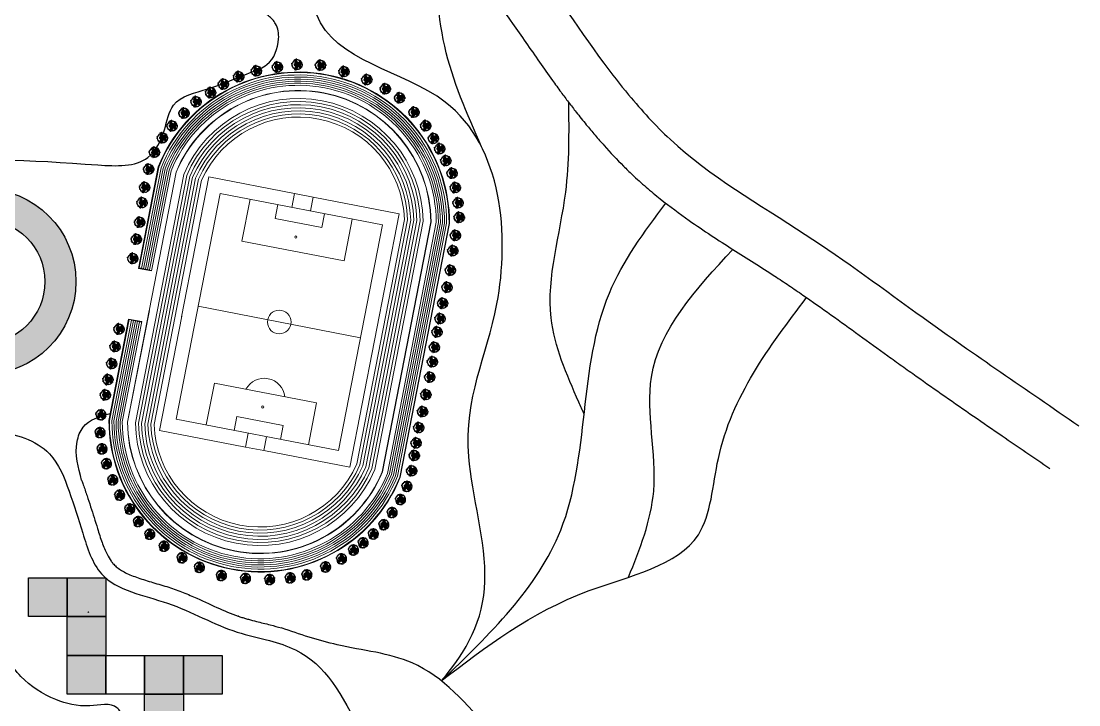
# Model space of a CAD drawing. Header units: millimetres. Extents: x 1101 to 4203, y 1053 to 1744.
# Drawn here: x 3793.4 to 4202.8, y 1247.3 to 1512 of the extents above; entities that cross this region are included whole.
import ezdxf

# ---------------------------------------------------------------- set-up
doc = ezdxf.new("R2010")
doc.units = ezdxf.units.MM
doc.layers.add('modulos alternativos', color=10, linetype='Continuous')
doc.layers.add('planting render', color=7, linetype='Continuous')

# ---------------------------------------------------------------- blocks, each defined once
blk = doc.blocks.new('pohon2')
at = {"layer": 'planting render', "color": 94}
for points in [[(-0.33, 0.59), (-0.33, 0.53), (-0.32, 0.51), (-0.29, 0.51), (-0.26, 0.5), (-0.27, 0.48), (-0.26, 0.46), (-0.26, 0.44), (-0.27, 0.4), (-0.29, 0.39), (-0.31, 0.36), (-0.34, 0.35), (-0.34, 0.31), (-0.34, 0.25), (-0.35, 0.23), (-0.3, 0.22), (-0.26, 0.21), (-0.26, 0.19), (-0.27, 0.15), (-0.28, 0.14), (-0.31, 0.15), (-0.33, 0.13), (-0.34, 0.1), (-0.36, 0.07), (-0.35, 0.03), (-0.36, -0.02), (-0.35, -0.05), (-0.29, -0.05), (-0.28, -0.08), (-0.28, -0.09), (-0.28, -0.12), (-0.28, -0.14), (-0.27, -0.13), (-0.26, -0.13), (-0.24, -0.14), (-0.23, -0.14), (-0.22, -0.13), (-0.2, -0.12), (-0.19, -0.13), (-0.18, -0.15), (-0.19, -0.16), (-0.19, -0.18), (-0.18, -0.2), (-0.16, -0.19), (-0.14, -0.18), (-0.12, -0.16), (-0.1, -0.16), (-0.09, -0.15), (-0.08, -0.17), (-0.06, -0.22), (-0.07, -0.23), (-0.09, -0.24), (-0.12, -0.24), (-0.15, -0.25), (-0.15, -0.28), (-0.15, -0.3), (-0.16, -0.31), (-0.18, -0.32), (-0.18, -0.35), (-0.17, -0.36), (-0.15, -0.37), (-0.14, -0.39), (-0.15, -0.41), (-0.16, -0.41), (-0.19, -0.4), (-0.2, -0.41), (-0.21, -0.44), (-0.2, -0.45), (-0.19, -0.47), (-0.19, -0.48), (-0.21, -0.49), (-0.23, -0.5), (-0.23, -0.51), (-0.25, -0.52), (-0.28, -0.53), (-0.3, -0.51), (-0.32, -0.5), (-0.33, -0.48), (-0.34, -0.47), (-0.36, -0.47), (-0.36, -0.48), (-0.37, -0.49), (-0.38, -0.5), (-0.39, -0.5), (-0.4, -0.48), (-0.41, -0.47), (-0.43, -0.46), (-0.44, -0.45), (-0.45, -0.44), (-0.45, -0.43), (-0.44, -0.41), (-0.44, -0.4), (-0.43, -0.39), (-0.43, -0.37), (-0.44, -0.34), (-0.45, -0.34), (-0.48, -0.36), (-0.49, -0.36), (-0.5, -0.35), (-0.5, -0.33), (-0.5, -0.33), (-0.51, -0.32), (-0.52, -0.32), (-0.54, -0.32), (-0.55, -0.32), (-0.56, -0.31), (-0.56, -0.3), (-0.57, -0.28), (-0.57, -0.24), (-0.56, -0.24), (-0.55, -0.23), (-0.55, -0.22), (-0.55, -0.21), (-0.55, -0.2), (-0.56, -0.19), (-0.57, -0.18), (-0.58, -0.18), (-0.59, -0.18), (-0.61, -0.18), (-0.61, -0.18), (-0.61, -0.17), (-0.61, -0.16), (-0.61, -0.14), (-0.62, -0.14), (-0.64, -0.13), (-0.65, -0.13), (-0.66, -0.13), (-0.67, -0.12), (-0.67, -0.09), (-0.66, -0.08), (-0.65, -0.07), (-0.64, -0.06), (-0.63, -0.05), (-0.64, -0.02), (-0.64, 0.01), (-0.66, 0.02), (-0.66, 0.04), (-0.68, 0.04), (-0.69, 0.04), (-0.7, 0.05), (-0.71, 0.06), (-0.71, 0.08), (-0.7, 0.11), (-0.69, 0.13), (-0.67, 0.14), (-0.66, 0.14), (-0.66, 0.12), (-0.65, 0.13), (-0.64, 0.14), (-0.64, 0.16), (-0.62, 0.18), (-0.61, 0.18), (-0.6, 0.19), (-0.6, 0.2), (-0.6, 0.21), (-0.59, 0.22), (-0.59, 0.22), (-0.57, 0.23), (-0.56, 0.24), (-0.56, 0.26), (-0.56, 0.27), (-0.58, 0.28), (-0.59, 0.3), (-0.59, 0.32), (-0.58, 0.33), (-0.57, 0.35), (-0.55, 0.36), (-0.54, 0.36), (-0.53, 0.37), (-0.52, 0.39), (-0.5, 0.39), (-0.49, 0.39), (-0.49, 0.41), (-0.49, 0.43), (-0.51, 0.45), (-0.52, 0.45), (-0.53, 0.46), (-0.52, 0.47), (-0.5, 0.47), (-0.47, 0.49), (-0.46, 0.51), (-0.46, 0.52), (-0.44, 0.53), (-0.43, 0.54), (-0.41, 0.54), (-0.4, 0.54), (-0.38, 0.56), (-0.38, 0.58), (-0.37, 0.59), (-0.36, 0.59), (-0.33, 0.59), (-0.33, 0.59)], [(-0.41, 0.66), (-0.39, 0.66), (-0.38, 0.64), (-0.38, 0.62), (-0.4, 0.61), (-0.41, 0.6), (-0.44, 0.6), (-0.44, 0.6), (-0.44, 0.62), (-0.42, 0.65), (-0.41, 0.66)], [(-0.22, 0.7), (-0.26, 0.71), (-0.29, 0.7), (-0.32, 0.7), (-0.32, 0.7), (-0.34, 0.67), (-0.34, 0.65), (-0.34, 0.64), (-0.32, 0.63), (-0.28, 0.63), (-0.27, 0.64), (-0.25, 0.66), (-0.24, 0.66), (-0.23, 0.67), (-0.22, 0.7)], [(0.2, 0.69), (0.32, 0.68), (0.33, 0.66), (0.35, 0.63), (0.37, 0.61), (0.36, 0.59), (0.35, 0.57), (0.36, 0.55), (0.41, 0.54), (0.4, 0.51), (0.39, 0.49), (0.37, 0.5), (0.35, 0.49), (0.35, 0.47), (0.34, 0.46), (0.31, 0.45), (0.29, 0.46), (0.28, 0.48), (0.26, 0.49), (0.22, 0.49), (0.19, 0.48), (0.19, 0.45), (0.19, 0.41), (0.17, 0.38), (0.11, 0.35), (0.08, 0.35), (0.06, 0.37), (0.04, 0.36), (0.03, 0.35), (0.01, 0.34), (0, 0.33), (-0.02, 0.32), (-0.06, 0.33), (-0.08, 0.35), (-0.07, 0.37), (-0.06, 0.39), (-0.06, 0.41), (-0.07, 0.44), (-0.08, 0.44), (-0.11, 0.45), (-0.14, 0.46), (-0.17, 0.46), (-0.18, 0.48), (-0.18, 0.5), (-0.18, 0.54), (-0.19, 0.55), (-0.22, 0.56), (-0.24, 0.56), (-0.26, 0.57), (-0.26, 0.59), (-0.25, 0.62), (-0.21, 0.63), (-0.16, 0.63), (-0.15, 0.64), (-0.14, 0.65), (-0.13, 0.68), (-0.12, 0.71), (-0.1, 0.73), (-0.07, 0.73), (-0.03, 0.72), (0.02, 0.72), (0.06, 0.73), (0.09, 0.73), (0.11, 0.74), (0.12, 0.72), (0.1, 0.7), (0.11, 0.68), (0.13, 0.67), (0.17, 0.67), (0.19, 0.67), (0.2, 0.68), (0.19, 0.69), (0.2, 0.69)], [(-0.2, 0.77), (-0.23, 0.76), (-0.24, 0.74), (-0.23, 0.72), (-0.2, 0.72), (-0.16, 0.73), (-0.15, 0.74), (-0.17, 0.76), (-0.18, 0.77), (-0.2, 0.77)], [(0.49, 0.34), (0.53, 0.31), (0.55, 0.28), (0.55, 0.26), (0.55, 0.23), (0.57, 0.21), (0.59, 0.23), (0.59, 0.26), (0.58, 0.3), (0.6, 0.31), (0.62, 0.29), (0.63, 0.28), (0.65, 0.28), (0.65, 0.27), (0.66, 0.23), (0.67, 0.2), (0.68, 0.17), (0.68, 0.14), (0.68, 0.11), (0.69, 0.08), (0.69, 0.07), (0.66, 0.07), (0.64, 0.06), (0.63, 0.05), (0.63, 0.03), (0.65, 0.01), (0.67, -0.01), (0.66, -0.03), (0.65, -0.04), (0.63, -0.04), (0.61, -0.05), (0.61, -0.07), (0.61, -0.09), (0.64, -0.1), (0.65, -0.11), (0.65, -0.13), (0.65, -0.16), (0.64, -0.18), (0.62, -0.19), (0.62, -0.2), (0.58, -0.19), (0.57, -0.19), (0.55, -0.19), (0.54, -0.2), (0.53, -0.18), (0.51, -0.17), (0.49, -0.16), (0.5, -0.14), (0.52, -0.13), (0.52, -0.11), (0.5, -0.09), (0.5, -0.07), (0.49, -0.05), (0.46, -0.04), (0.45, -0.04), (0.42, -0.02), (0.42, 0), (0.43, 0.02), (0.45, 0.02), (0.48, 0.04), (0.48, 0.06), (0.5, 0.08), (0.49, 0.1), (0.47, 0.11), (0.47, 0.11), (0.45, 0.14), (0.44, 0.16), (0.41, 0.16), (0.39, 0.19), (0.39, 0.21), (0.41, 0.22), (0.44, 0.21), (0.46, 0.21), (0.47, 0.21), (0.47, 0.24), (0.46, 0.26), (0.46, 0.27), (0.48, 0.27), (0.49, 0.28), (0.48, 0.3), (0.48, 0.31), (0.49, 0.34)], [(0.45, 0.43), (0.47, 0.41), (0.49, 0.41), (0.51, 0.42), (0.53, 0.44), (0.53, 0.45), (0.52, 0.47), (0.52, 0.49), (0.52, 0.51), (0.51, 0.52), (0.5, 0.52), (0.47, 0.51), (0.47, 0.48), (0.47, 0.46), (0.46, 0.44), (0.45, 0.44), (0.45, 0.43)], [(0.62, 0.38), (0.61, 0.4), (0.57, 0.42), (0.56, 0.43), (0.54, 0.42), (0.54, 0.4), (0.54, 0.39), (0.55, 0.37), (0.56, 0.36), (0.6, 0.36), (0.61, 0.37), (0.62, 0.38)], [(-0.16, -0.59), (-0.19, -0.55), (-0.2, -0.56), (-0.23, -0.56), (-0.24, -0.58), (-0.23, -0.6), (-0.19, -0.61), (-0.17, -0.61), (-0.16, -0.59)], [(-0.04, -0.62), (-0.05, -0.6), (-0.08, -0.59), (-0.11, -0.61), (-0.1, -0.63), (-0.08, -0.64), (-0.04, -0.62)], [(0.05, -0.55), (0.01, -0.54), (-0.01, -0.53), (-0.04, -0.56), (-0.03, -0.58), (0, -0.6), (0.05, -0.6), (0.07, -0.58), (0.07, -0.56), (0.05, -0.55)], [(0.24, -0.1), (0.31, -0.1), (0.31, -0.15), (0.32, -0.2), (0.35, -0.22), (0.38, -0.19), (0.4, -0.22), (0.39, -0.24), (0.41, -0.27), (0.43, -0.27), (0.45, -0.26), (0.46, -0.25), (0.48, -0.25), (0.51, -0.28), (0.51, -0.3), (0.49, -0.34), (0.49, -0.36), (0.5, -0.37), (0.49, -0.39), (0.47, -0.41), (0.44, -0.41), (0.41, -0.45), (0.39, -0.48), (0.37, -0.5), (0.36, -0.52), (0.35, -0.5), (0.35, -0.5), (0.33, -0.49), (0.31, -0.5), (0.3, -0.51), (0.3, -0.54), (0.3, -0.54), (0.27, -0.55), (0.24, -0.55), (0.22, -0.56), (0.21, -0.57), (0.19, -0.57), (0.16, -0.57), (0.15, -0.56), (0.12, -0.53), (0.11, -0.5), (0.11, -0.48), (0.1, -0.46), (0.09, -0.45), (0.09, -0.45), (0.05, -0.44), (0.05, -0.44), (0.05, -0.42), (0.05, -0.42), (0.07, -0.39), (0.07, -0.39), (0.07, -0.36), (0.07, -0.35), (0.07, -0.35), (0.1, -0.32), (0.1, -0.32), (0.12, -0.34), (0.12, -0.34), (0.14, -0.31), (0.15, -0.29), (0.17, -0.28), (0.17, -0.25), (0.17, -0.23), (0.15, -0.21), (0.13, -0.19), (0.13, -0.16), (0.14, -0.13), (0.18, -0.13), (0.21, -0.14), (0.24, -0.16), (0.25, -0.15), (0.24, -0.13), (0.24, -0.1), (0.24, -0.1)], [(0.57, -0.24), (0.59, -0.26), (0.58, -0.29), (0.57, -0.31), (0.56, -0.29), (0.54, -0.28), (0.55, -0.26), (0.57, -0.24)]]:
    blk.add_lwpolyline(points, dxfattribs=at)
at = {"layer": 'planting render', "color": 34}
for points in [[(0.4, 0.51), (0.4, 0.5), (0.4, 0.49), (0.41, 0.49), (0.41, 0.49), (0.42, 0.49), (0.42, 0.5), (0.42, 0.52), (0.42, 0.53), (0.42, 0.54), (0.42, 0.55), (0.42, 0.56), (0.42, 0.57), (0.42, 0.58), (0.43, 0.59), (0.43, 0.59), (0.43, 0.58), (0.43, 0.58), (0.42, 0.57), (0.42, 0.56), (0.42, 0.54), (0.42, 0.53), (0.42, 0.52), (0.42, 0.52), (0.43, 0.51), (0.43, 0.51), (0.44, 0.52), (0.44, 0.52), (0.45, 0.53), (0.46, 0.54), (0.46, 0.54), (0.47, 0.54), (0.47, 0.53), (0.46, 0.53), (0.44, 0.5), (0.41, 0.47), (0.4, 0.46), (0.39, 0.44), (0.38, 0.43), (0.38, 0.42), (0.38, 0.41), (0.38, 0.41), (0.38, 0.41), (0.39, 0.41), (0.39, 0.41), (0.4, 0.41), (0.41, 0.42), (0.42, 0.42), (0.43, 0.43), (0.43, 0.43), (0.45, 0.44), (0.45, 0.44), (0.45, 0.43), (0.44, 0.42), (0.43, 0.42), (0.42, 0.41), (0.41, 0.4), (0.4, 0.4), (0.4, 0.39), (0.41, 0.39), (0.43, 0.39), (0.47, 0.38), (0.49, 0.38), (0.51, 0.39), (0.52, 0.39), (0.53, 0.39), (0.54, 0.4), (0.54, 0.39), (0.54, 0.39), (0.52, 0.38), (0.51, 0.38), (0.5, 0.37), (0.49, 0.37), (0.47, 0.37), (0.44, 0.37), (0.43, 0.38), (0.41, 0.38), (0.4, 0.38), (0.38, 0.38), (0.37, 0.38), (0.34, 0.36), (0.33, 0.36), (0.32, 0.35), (0.31, 0.35), (0.31, 0.35), (0.3, 0.34), (0.31, 0.33), (0.32, 0.33), (0.34, 0.33), (0.38, 0.33), (0.42, 0.33), (0.45, 0.34), (0.46, 0.34), (0.48, 0.33), (0.48, 0.32), (0.47, 0.32), (0.45, 0.33), (0.44, 0.32), (0.43, 0.32), (0.42, 0.32), (0.4, 0.32), (0.39, 0.31), (0.4, 0.3), (0.41, 0.29), (0.42, 0.29), (0.44, 0.28), (0.45, 0.28), (0.47, 0.27), (0.47, 0.27), (0.46, 0.27), (0.46, 0.26), (0.45, 0.27), (0.44, 0.27), (0.44, 0.27), (0.43, 0.27), (0.41, 0.28), (0.4, 0.28), (0.39, 0.29), (0.39, 0.3), (0.38, 0.3), (0.38, 0.31), (0.36, 0.31), (0.35, 0.31), (0.34, 0.31), (0.33, 0.31), (0.32, 0.31), (0.31, 0.31), (0.3, 0.31), (0.3, 0.31), (0.31, 0.3), (0.32, 0.29), (0.34, 0.28), (0.36, 0.26), (0.38, 0.25), (0.4, 0.24), (0.41, 0.24), (0.43, 0.23), (0.41, 0.22), (0.41, 0.22), (0.39, 0.23), (0.38, 0.24), (0.37, 0.24), (0.37, 0.25), (0.36, 0.25), (0.35, 0.26), (0.34, 0.26), (0.33, 0.27), (0.32, 0.28), (0.31, 0.28), (0.3, 0.29), (0.3, 0.3), (0.29, 0.3), (0.28, 0.3), (0.27, 0.31), (0.27, 0.31), (0.26, 0.31), (0.25, 0.31), (0.24, 0.31), (0.23, 0.31), (0.23, 0.3), (0.22, 0.3), (0.22, 0.29), (0.21, 0.29), (0.21, 0.28), (0.19, 0.27), (0.18, 0.27), (0.18, 0.26), (0.17, 0.26), (0.17, 0.25), (0.17, 0.24), (0.18, 0.24), (0.18, 0.23), (0.19, 0.23), (0.21, 0.23), (0.24, 0.23), (0.25, 0.22), (0.27, 0.22), (0.29, 0.22), (0.32, 0.22), (0.34, 0.22), (0.34, 0.22), (0.35, 0.22), (0.35, 0.21), (0.37, 0.21), (0.38, 0.21), (0.39, 0.21), (0.39, 0.21), (0.37, 0.2), (0.36, 0.2), (0.35, 0.2), (0.35, 0.2), (0.34, 0.21), (0.33, 0.21), (0.32, 0.21), (0.32, 0.21), (0.31, 0.21), (0.3, 0.21), (0.29, 0.21), (0.26, 0.2), (0.25, 0.2), (0.24, 0.2), (0.23, 0.2), (0.22, 0.2), (0.16, 0.2), (0.14, 0.2), (0.12, 0.19), (0.11, 0.18), (0.1, 0.18), (0.08, 0.16), (0.06, 0.15), (0.06, 0.14), (0.05, 0.13), (0.04, 0.12), (0.03, 0.1), (0.02, 0.09), (0.02, 0.07), (0.02, 0.06), (0.02, 0.05), (0.02, 0.04), (0.03, 0.03), (0.04, 0.01), (0.06, 0), (0.06, 0), (0.08, 0), (0.08, 0.01), (0.09, 0.03), (0.09, 0.04), (0.09, 0.05), (0.09, 0.06), (0.1, 0.06), (0.11, 0.07), (0.11, 0.07), (0.12, 0.08), (0.12, 0.08), (0.14, 0.08), (0.14, 0.08), (0.15, 0.07), (0.15, 0.07), (0.16, 0.06), (0.17, 0.06), (0.18, 0.05), (0.18, 0.06), (0.19, 0.06), (0.19, 0.07), (0.2, 0.07), (0.2, 0.08), (0.21, 0.08), (0.21, 0.08), (0.21, 0.09), (0.22, 0.09), (0.23, 0.09), (0.23, 0.1), (0.24, 0.1), (0.24, 0.1), (0.25, 0.1), (0.25, 0.11), (0.26, 0.11), (0.26, 0.11), (0.27, 0.12), (0.27, 0.12), (0.27, 0.13), (0.28, 0.13), (0.28, 0.13), (0.28, 0.14), (0.28, 0.14), (0.29, 0.15), (0.29, 0.15), (0.3, 0.17), (0.31, 0.18), (0.31, 0.18), (0.33, 0.19), (0.33, 0.19), (0.34, 0.19), (0.35, 0.19), (0.36, 0.19), (0.37, 0.19), (0.38, 0.19), (0.39, 0.19), (0.39, 0.19), (0.39, 0.19), (0.37, 0.18), (0.36, 0.18), (0.35, 0.18), (0.35, 0.18), (0.34, 0.18), (0.34, 0.18), (0.34, 0.18), (0.33, 0.18), (0.33, 0.17), (0.32, 0.17), (0.32, 0.17), (0.32, 0.16), (0.31, 0.16), (0.31, 0.16), (0.31, 0.16), (0.31, 0.15), (0.31, 0.15), (0.3, 0.15), (0.3, 0.14), (0.3, 0.14), (0.3, 0.14), (0.3, 0.14), (0.3, 0.14), (0.3, 0.14), (0.3, 0.13), (0.31, 0.13), (0.31, 0.13), (0.32, 0.13), (0.33, 0.14), (0.33, 0.14), (0.34, 0.14), (0.34, 0.15), (0.34, 0.15), (0.35, 0.15), (0.36, 0.15), (0.37, 0.15), (0.37, 0.15), (0.38, 0.15), (0.39, 0.16), (0.39, 0.16), (0.4, 0.16), (0.4, 0.17), (0.4, 0.17), (0.4, 0.17), (0.41, 0.17), (0.4, 0.16), (0.4, 0.16), (0.39, 0.16), (0.39, 0.15), (0.39, 0.15), (0.39, 0.15), (0.39, 0.15), (0.38, 0.15), (0.38, 0.15), (0.37, 0.14), (0.37, 0.14), (0.36, 0.14), (0.36, 0.14), (0.36, 0.14), (0.35, 0.14), (0.35, 0.14), (0.35, 0.14), (0.35, 0.14), (0.35, 0.14), (0.35, 0.13), (0.35, 0.13), (0.36, 0.13), (0.37, 0.13), (0.37, 0.13), (0.38, 0.13), (0.39, 0.13), (0.4, 0.13), (0.4, 0.13), (0.41, 0.12), (0.42, 0.12), (0.42, 0.12), (0.43, 0.12), (0.44, 0.13), (0.44, 0.13), (0.44, 0.13), (0.45, 0.13), (0.45, 0.13), (0.45, 0.13), (0.46, 0.12), (0.45, 0.12), (0.45, 0.11), (0.44, 0.11), (0.44, 0.11), (0.43, 0.11), (0.43, 0.11), (0.42, 0.11), (0.41, 0.11), (0.41, 0.11), (0.41, 0.11), (0.4, 0.11), (0.4, 0.11), (0.39, 0.11), (0.39, 0.11), (0.38, 0.11), (0.38, 0.11), (0.37, 0.11), (0.37, 0.11), (0.36, 0.11), (0.36, 0.12), (0.36, 0.12), (0.36, 0.12), (0.35, 0.12), (0.34, 0.12), (0.34, 0.12), (0.33, 0.12), (0.33, 0.12), (0.33, 0.12), (0.31, 0.12), (0.3, 0.12), (0.3, 0.11), (0.29, 0.11), (0.29, 0.11), (0.29, 0.11), (0.28, 0.1), (0.28, 0.1), (0.27, 0.1), (0.27, 0.1), (0.26, 0.1), (0.24, 0.09), (0.23, 0.08), (0.23, 0.08), (0.22, 0.08), (0.22, 0.07), (0.22, 0.07), (0.21, 0.07), (0.21, 0.06), (0.21, 0.06), (0.21, 0.06), (0.21, 0.06), (0.2, 0.06), (0.2, 0.05), (0.2, 0.05), (0.19, 0.05), (0.19, 0.05), (0.19, 0.04), (0.19, 0.04), (0.19, 0.04), (0.19, 0.03), (0.2, 0.03), (0.2, 0.03), (0.21, 0.03), (0.23, 0.04), (0.23, 0.04), (0.24, 0.04), (0.25, 0.05), (0.26, 0.05), (0.27, 0.05), (0.28, 0.05), (0.3, 0.05), (0.31, 0.05), (0.32, 0.05), (0.33, 0.05), (0.34, 0.06), (0.35, 0.06), (0.36, 0.06), (0.37, 0.07), (0.38, 0.07), (0.38, 0.08), (0.4, 0.08), (0.41, 0.08), (0.42, 0.09), (0.43, 0.09), (0.44, 0.09), (0.45, 0.09), (0.47, 0.09), (0.48, 0.09), (0.49, 0.09), (0.49, 0.09), (0.49, 0.09), (0.49, 0.09), (0.48, 0.09), (0.47, 0.09), (0.46, 0.09), (0.46, 0.08), (0.45, 0.08), (0.44, 0.08), (0.44, 0.08), (0.43, 0.08), (0.43, 0.08), (0.42, 0.08), (0.42, 0.08), (0.42, 0.08), (0.41, 0.07), (0.41, 0.07), (0.4, 0.07), (0.4, 0.07), (0.4, 0.07), (0.4, 0.07), (0.39, 0.06), (0.39, 0.06), (0.39, 0.06), (0.38, 0.06), (0.38, 0.05), (0.38, 0.05), (0.38, 0.05), (0.38, 0.04), (0.38, 0.04), (0.38, 0.04), (0.38, 0.04), (0.38, 0.04), (0.39, 0.04), (0.4, 0.04), (0.4, 0.04), (0.4, 0.04), (0.41, 0.04), (0.41, 0.03), (0.42, 0.03), (0.42, 0.03), (0.43, 0.03), (0.43, 0.03), (0.43, 0.03), (0.44, 0.03), (0.44, 0.03), (0.45, 0.03), (0.45, 0.03), (0.45, 0.03), (0.44, 0.02), (0.44, 0.02), (0.43, 0.02), (0.43, 0.03), (0.42, 0.03), (0.42, 0.03), (0.42, 0.03), (0.41, 0.03), (0.41, 0.03), (0.4, 0.03), (0.4, 0.03), (0.39, 0.03), (0.38, 0.03), (0.38, 0.03), (0.38, 0.03), (0.37, 0.03), (0.37, 0.03), (0.36, 0.03), (0.36, 0.03), (0.35, 0.04), (0.34, 0.04), (0.33, 0.04), (0.33, 0.04), (0.33, 0.04), (0.33, 0.04), (0.32, 0.03), (0.32, 0.03), (0.32, 0.03), (0.33, 0.03), (0.33, 0.02), (0.34, 0.02), (0.35, 0.01), (0.35, 0.01), (0.36, 0.01), (0.36, 0.01), (0.37, 0), (0.38, 0), (0.38, 0), (0.39, -0.01), (0.39, -0.01), (0.4, -0.01), (0.4, -0.02), (0.41, -0.02), (0.41, -0.02), (0.41, -0.02), (0.42, -0.02), (0.42, -0.02), (0.42, -0.02), (0.44, -0.04), (0.43, -0.04), (0.42, -0.04), (0.41, -0.03), (0.41, -0.03), (0.41, -0.03), (0.4, -0.03), (0.4, -0.03), (0.4, -0.03), (0.4, -0.03), (0.4, -0.04), (0.4, -0.04), (0.4, -0.04), (0.41, -0.05), (0.42, -0.05), (0.43, -0.06), (0.44, -0.08), (0.45, -0.09), (0.45, -0.1), (0.46, -0.11), (0.47, -0.12), (0.48, -0.12), (0.49, -0.13), (0.5, -0.14), (0.5, -0.14), (0.5, -0.15), (0.49, -0.14), (0.48, -0.14), (0.47, -0.13), (0.47, -0.13), (0.46, -0.13), (0.46, -0.13), (0.46, -0.12), (0.45, -0.11), (0.45, -0.11), (0.44, -0.11), (0.44, -0.11), (0.44, -0.11), (0.43, -0.11), (0.44, -0.12), (0.44, -0.12), (0.45, -0.14), (0.45, -0.15), (0.46, -0.17), (0.46, -0.17), (0.46, -0.19), (0.47, -0.21), (0.48, -0.22), (0.48, -0.22), (0.48, -0.23), (0.49, -0.24), (0.49, -0.25), (0.49, -0.25), (0.48, -0.25), (0.48, -0.25), (0.47, -0.24), (0.47, -0.23), (0.47, -0.23), (0.47, -0.22), (0.47, -0.22), (0.46, -0.22), (0.46, -0.21), (0.46, -0.21), (0.46, -0.21), (0.45, -0.21), (0.45, -0.21), (0.45, -0.21), (0.45, -0.21), (0.44, -0.22), (0.44, -0.22), (0.44, -0.23), (0.44, -0.23), (0.45, -0.24), (0.45, -0.24), (0.45, -0.25), (0.45, -0.26), (0.45, -0.26), (0.45, -0.26), (0.43, -0.27), (0.43, -0.26), (0.43, -0.25), (0.43, -0.24), (0.43, -0.24), (0.43, -0.23), (0.43, -0.22), (0.43, -0.21), (0.43, -0.21), (0.43, -0.2), (0.43, -0.2), (0.43, -0.19), (0.43, -0.19), (0.43, -0.18), (0.44, -0.16), (0.43, -0.16), (0.43, -0.15), (0.43, -0.14), (0.43, -0.14), (0.43, -0.13), (0.42, -0.12), (0.42, -0.11), (0.42, -0.11), (0.42, -0.1), (0.42, -0.09), (0.42, -0.08), (0.41, -0.08), (0.41, -0.07), (0.41, -0.07), (0.4, -0.06), (0.38, -0.04), (0.38, -0.04), (0.37, -0.03), (0.37, -0.03), (0.36, -0.02), (0.36, -0.01), (0.36, -0.01), (0.35, 0), (0.34, 0), (0.32, 0.01), (0.32, 0.01), (0.31, 0.01), (0.31, 0.02), (0.3, 0.02), (0.29, 0.02), (0.28, 0.02), (0.27, 0.02), (0.26, 0.02), (0.25, 0.01), (0.24, 0.01), (0.23, 0.01), (0.21, -0.01), (0.2, -0.01), (0.19, 0), (0.18, 0), (0.18, 0), (0.17, 0.01), (0.17, 0.02), (0.17, 0.02), (0.16, 0.03), (0.15, 0.03), (0.15, 0.03), (0.15, 0.03), (0.14, 0.03), (0.13, 0.03), (0.13, 0.03), (0.12, 0.02), (0.12, 0.02), (0.11, 0.01), (0.11, 0.01), (0.1, 0), (0.1, -0.01), (0.1, -0.01), (0.09, -0.04), (0.09, -0.04), (0.08, -0.05), (0.08, -0.06), (0.08, -0.07), (0.08, -0.07), (0.08, -0.09), (0.09, -0.13), (0.1, -0.13), (0.11, -0.14), (0.11, -0.14), (0.12, -0.15), (0.13, -0.15), (0.13, -0.16), (0.13, -0.18), (0.11, -0.17), (0.1, -0.17), (0.1, -0.17), (0.09, -0.16), (0.08, -0.17), (0.08, -0.17), (0.08, -0.18), (0.09, -0.19), (0.1, -0.23), (0.1, -0.24), (0.1, -0.25), (0.1, -0.25), (0.1, -0.26), (0.1, -0.27), (0.1, -0.28), (0.1, -0.28), (0.1, -0.29), (0.11, -0.3), (0.11, -0.31), (0.11, -0.31), (0.11, -0.32), (0.11, -0.33), (0.11, -0.33), (0.1, -0.32), (0.09, -0.3), (0.09, -0.29), (0.09, -0.29), (0.09, -0.28), (0.09, -0.28), (0.09, -0.28), (0.09, -0.27), (0.09, -0.26), (0.08, -0.26), (0.08, -0.26), (0.08, -0.25), (0.08, -0.25), (0.09, -0.24), (0.09, -0.24), (0.08, -0.24), (0.08, -0.23), (0.08, -0.23), (0.08, -0.22), (0.08, -0.22), (0.08, -0.21), (0.08, -0.21), (0.08, -0.2), (0.07, -0.19), (0.07, -0.19), (0.07, -0.18), (0.07, -0.18), (0.07, -0.17), (0.07, -0.16), (0.07, -0.16), (0.07, -0.15), (0.07, -0.14), (0.06, -0.13), (0.06, -0.13), (0.06, -0.13), (0.05, -0.11), (0.05, -0.1), (0.04, -0.1), (0.04, -0.1), (0.03, -0.1), (0.02, -0.11), (0.01, -0.11), (0, -0.11), (0, -0.12), (0, -0.13), (-0.01, -0.14), (-0.01, -0.14), (-0.01, -0.15), (-0.01, -0.16), (-0.01, -0.17), (-0.02, -0.17), (-0.02, -0.18), (-0.03, -0.19), (-0.03, -0.2), (-0.04, -0.21), (-0.04, -0.22), (-0.04, -0.23), (-0.05, -0.24), (-0.05, -0.25), (-0.05, -0.25), (-0.05, -0.26), (-0.04, -0.27), (-0.03, -0.27), (-0.02, -0.27), (-0.01, -0.28), (-0.01, -0.29), (-0.01, -0.29), (0, -0.3), (0, -0.31), (0, -0.32), (0.01, -0.34), (0.02, -0.34), (0.02, -0.35), (0.03, -0.38), (0.04, -0.39), (0.05, -0.4), (0.06, -0.4), (0.06, -0.41), (0.04, -0.4), (0.03, -0.39), (0.02, -0.38), (0.02, -0.37), (0.01, -0.36), (0.01, -0.35), (0, -0.34), (0, -0.34), (0, -0.34), (-0.01, -0.33), (-0.01, -0.32), (-0.01, -0.31), (-0.02, -0.3), (-0.02, -0.3), (-0.02, -0.31), (-0.02, -0.31), (-0.02, -0.32), (-0.02, -0.33), (-0.02, -0.34), (-0.02, -0.35), (-0.02, -0.36), (-0.02, -0.37), (-0.02, -0.37), (-0.02, -0.38), (-0.03, -0.39), (-0.03, -0.42), (-0.03, -0.42), (-0.02, -0.44), (-0.02, -0.45), (-0.02, -0.46), (-0.02, -0.48), (-0.02, -0.49), (-0.02, -0.5), (-0.01, -0.52), (-0.01, -0.53), (-0.01, -0.54), (-0.02, -0.54), (-0.02, -0.53), (-0.03, -0.52), (-0.04, -0.5), (-0.04, -0.5), (-0.04, -0.49), (-0.04, -0.48), (-0.04, -0.47), (-0.04, -0.45), (-0.04, -0.44), (-0.04, -0.43), (-0.04, -0.43), (-0.04, -0.42), (-0.04, -0.41), (-0.04, -0.41), (-0.04, -0.4), (-0.04, -0.39), (-0.04, -0.39), (-0.04, -0.38), (-0.04, -0.38), (-0.05, -0.38), (-0.06, -0.39), (-0.06, -0.39), (-0.06, -0.4), (-0.06, -0.4), (-0.06, -0.42), (-0.06, -0.43), (-0.06, -0.43), (-0.06, -0.44), (-0.06, -0.45), (-0.06, -0.46), (-0.07, -0.47), (-0.08, -0.48), (-0.08, -0.5), (-0.08, -0.51), (-0.08, -0.53), (-0.07, -0.54), (-0.07, -0.56), (-0.07, -0.59), (-0.07, -0.61), (-0.08, -0.61), (-0.08, -0.61), (-0.08, -0.59), (-0.08, -0.58), (-0.08, -0.56), (-0.08, -0.55), (-0.08, -0.54), (-0.09, -0.53), (-0.09, -0.52), (-0.09, -0.53), (-0.1, -0.54), (-0.11, -0.56), (-0.11, -0.58), (-0.12, -0.6), (-0.13, -0.6), (-0.14, -0.6), (-0.13, -0.59), (-0.13, -0.58), (-0.12, -0.57), (-0.12, -0.55), (-0.12, -0.54), (-0.11, -0.53), (-0.1, -0.52), (-0.1, -0.5), (-0.1, -0.5), (-0.1, -0.49), (-0.09, -0.48), (-0.08, -0.47), (-0.08, -0.46), (-0.07, -0.45), (-0.07, -0.44), (-0.08, -0.44), (-0.09, -0.45), (-0.11, -0.46), (-0.16, -0.52), (-0.18, -0.54), (-0.19, -0.55), (-0.2, -0.56), (-0.2, -0.55), (-0.2, -0.54), (-0.1, -0.44), (-0.09, -0.43), (-0.08, -0.43), (-0.08, -0.42), (-0.07, -0.4), (-0.07, -0.39), (-0.07, -0.38), (-0.07, -0.37), (-0.07, -0.36), (-0.06, -0.35), (-0.05, -0.34), (-0.05, -0.33), (-0.05, -0.32), (-0.05, -0.32), (-0.05, -0.31), (-0.05, -0.3), (-0.06, -0.29), (-0.07, -0.29), (-0.07, -0.28), (-0.08, -0.28), (-0.08, -0.27), (-0.07, -0.26), (-0.06, -0.23), (-0.05, -0.22), (-0.05, -0.21), (-0.05, -0.2), (-0.05, -0.19), (-0.05, -0.17), (-0.05, -0.17), (-0.05, -0.15), (-0.05, -0.13), (-0.05, -0.12), (-0.05, -0.11), (-0.04, -0.1), (-0.04, -0.09), (-0.05, -0.09), (-0.04, -0.07), (-0.04, -0.06), (-0.04, -0.05), (-0.05, -0.05), (-0.07, -0.05), (-0.07, -0.05), (-0.1, -0.05), (-0.11, -0.05), (-0.12, -0.06), (-0.12, -0.09), (-0.13, -0.1), (-0.14, -0.1), (-0.15, -0.09), (-0.16, -0.08), (-0.18, -0.09), (-0.19, -0.1), (-0.2, -0.11), (-0.22, -0.11), (-0.24, -0.11), (-0.25, -0.12), (-0.27, -0.12), (-0.27, -0.12), (-0.28, -0.13), (-0.28, -0.12), (-0.28, -0.11), (-0.27, -0.11), (-0.26, -0.11), (-0.25, -0.1), (-0.24, -0.1), (-0.23, -0.1), (-0.21, -0.09), (-0.2, -0.09), (-0.19, -0.08), (-0.19, -0.08), (-0.19, -0.07), (-0.2, -0.06), (-0.2, -0.06), (-0.21, -0.06), (-0.22, -0.06), (-0.23, -0.06), (-0.25, -0.06), (-0.26, -0.06), (-0.27, -0.06), (-0.28, -0.06), (-0.29, -0.07), (-0.29, -0.05), (-0.35, -0.05), (-0.34, -0.03), (-0.33, -0.03), (-0.31, -0.03), (-0.3, -0.03), (-0.29, -0.03), (-0.27, -0.03), (-0.26, -0.03), (-0.25, -0.03), (-0.24, -0.04), (-0.22, -0.04), (-0.22, -0.04), (-0.21, -0.04), (-0.2, -0.03), (-0.19, -0.03), (-0.19, -0.03), (-0.19, -0.02), (-0.19, -0.02), (-0.2, -0.01), (-0.21, -0.01), (-0.22, 0), (-0.23, 0), (-0.24, 0), (-0.26, 0), (-0.28, 0), (-0.29, 0), (-0.3, 0), (-0.32, 0), (-0.33, 0), (-0.34, 0), (-0.35, 0), (-0.36, 0), (-0.35, 0.01), (-0.33, 0.01), (-0.32, 0.01), (-0.32, 0.01), (-0.31, 0.01), (-0.29, 0.01), (-0.29, 0.01), (-0.28, 0.02), (-0.29, 0.02), (-0.3, 0.04), (-0.31, 0.04), (-0.32, 0.05), (-0.32, 0.05), (-0.33, 0.05), (-0.34, 0.05), (-0.34, 0.06), (-0.35, 0.06), (-0.36, 0.06), (-0.36, 0.06), (-0.36, 0.07), (-0.34, 0.1), (-0.34, 0.08), (-0.34, 0.08), (-0.33, 0.07), (-0.33, 0.07), (-0.32, 0.07), (-0.31, 0.06), (-0.31, 0.06), (-0.3, 0.05), (-0.29, 0.05), (-0.28, 0.04), (-0.28, 0.04), (-0.27, 0.03), (-0.26, 0.02), (-0.26, 0.02), (-0.23, 0.02), (-0.22, 0.01), (-0.2, 0), (-0.19, -0.01), (-0.18, -0.01), (-0.16, -0.01), (-0.15, -0.02), (-0.14, -0.02), (-0.13, -0.02), (-0.12, -0.01), (-0.11, -0.01), (-0.09, -0.01), (-0.08, -0.01), (-0.07, 0), (-0.06, 0.01), (-0.06, 0.02), (-0.06, 0.04), (-0.06, 0.05), (-0.07, 0.06), (-0.08, 0.08), (-0.09, 0.08), (-0.11, 0.1), (-0.12, 0.1), (-0.13, 0.11), (-0.14, 0.12), (-0.15, 0.13), (-0.17, 0.13), (-0.18, 0.13), (-0.2, 0.14), (-0.22, 0.14), (-0.23, 0.15), (-0.24, 0.15), (-0.24, 0.16), (-0.25, 0.16), (-0.26, 0.16), (-0.27, 0.16), (-0.26, 0.18), (-0.23, 0.17), (-0.22, 0.16), (-0.21, 0.16), (-0.2, 0.15), (-0.19, 0.15), (-0.18, 0.15), (-0.18, 0.15), (-0.18, 0.15), (-0.17, 0.16), (-0.17, 0.17), (-0.18, 0.18), (-0.2, 0.19), (-0.22, 0.19), (-0.23, 0.21), (-0.24, 0.21), (-0.25, 0.22), (-0.26, 0.23), (-0.26, 0.24), (-0.27, 0.24), (-0.28, 0.25), (-0.29, 0.26), (-0.3, 0.27), (-0.31, 0.27), (-0.32, 0.28), (-0.33, 0.28), (-0.34, 0.28), (-0.34, 0.29), (-0.31, 0.29), (-0.29, 0.28), (-0.28, 0.27), (-0.27, 0.26), (-0.26, 0.25), (-0.25, 0.24), (-0.24, 0.23), (-0.24, 0.23), (-0.22, 0.21), (-0.21, 0.21), (-0.2, 0.2), (-0.19, 0.2), (-0.19, 0.2), (-0.18, 0.2), (-0.17, 0.2), (-0.17, 0.22), (-0.17, 0.22), (-0.18, 0.23), (-0.19, 0.25), (-0.2, 0.26), (-0.2, 0.26), (-0.22, 0.28), (-0.25, 0.3), (-0.26, 0.3), (-0.27, 0.31), (-0.28, 0.32), (-0.29, 0.33), (-0.3, 0.33), (-0.31, 0.34), (-0.32, 0.35), (-0.33, 0.36), (-0.31, 0.36), (-0.31, 0.37), (-0.3, 0.35), (-0.3, 0.35), (-0.28, 0.34), (-0.27, 0.33), (-0.26, 0.32), (-0.25, 0.32), (-0.24, 0.31), (-0.24, 0.31), (-0.23, 0.31), (-0.23, 0.31), (-0.23, 0.31), (-0.24, 0.33), (-0.24, 0.33), (-0.25, 0.35), (-0.25, 0.35), (-0.25, 0.35), (-0.26, 0.36), (-0.26, 0.37), (-0.27, 0.37), (-0.27, 0.38), (-0.27, 0.38), (-0.28, 0.39), (-0.27, 0.4), (-0.25, 0.38), (-0.25, 0.37), (-0.24, 0.36), (-0.24, 0.35), (-0.23, 0.34), (-0.23, 0.33), (-0.22, 0.32), (-0.22, 0.32), (-0.21, 0.32), (-0.21, 0.32), (-0.21, 0.33), (-0.21, 0.34), (-0.21, 0.35), (-0.22, 0.36), (-0.22, 0.38), (-0.22, 0.38), (-0.22, 0.39), (-0.22, 0.4), (-0.23, 0.41), (-0.24, 0.42), (-0.26, 0.44), (-0.26, 0.45)], [(-0.26, 0.45), (-0.21, 0.4), (-0.19, 0.3), (-0.18, 0.27), (-0.16, 0.26), (-0.15, 0.22), (-0.14, 0.2), (-0.13, 0.16), (-0.11, 0.15), (-0.07, 0.12), (-0.05, 0.12), (-0.02, 0.12), (0.01, 0.13), (0.02, 0.16), (0.05, 0.19), (0.05, 0.21), (0.04, 0.23), (0.03, 0.26), (0.01, 0.28), (-0.01, 0.3), (-0.02, 0.32)], [(0, 0.33), (0, 0.31), (0.01, 0.3), (0.01, 0.3), (0.02, 0.31), (0.02, 0.32), (0.02, 0.33), (0.01, 0.34)], [(0.03, 0.35), (0.03, 0.31), (0.03, 0.3), (0.03, 0.28), (0.04, 0.26), (0.05, 0.24), (0.06, 0.23), (0.08, 0.22), (0.09, 0.22), (0.11, 0.23), (0.12, 0.24), (0.12, 0.25), (0.12, 0.26), (0.1, 0.26), (0.08, 0.26), (0.07, 0.26), (0.06, 0.27), (0.06, 0.28), (0.06, 0.29), (0.07, 0.3), (0.08, 0.31), (0.08, 0.32), (0.08, 0.33), (0.08, 0.34), (0.08, 0.35), (0.08, 0.36)], [(0.09, 0.35), (0.09, 0.33), (0.09, 0.32), (0.09, 0.3), (0.09, 0.29), (0.09, 0.28), (0.09, 0.28), (0.11, 0.28), (0.12, 0.28), (0.13, 0.29), (0.13, 0.3), (0.13, 0.32), (0.12, 0.33), (0.12, 0.33), (0.11, 0.34), (0.11, 0.36)], [(0.14, 0.37), (0.14, 0.35), (0.15, 0.33), (0.15, 0.32), (0.14, 0.31), (0.15, 0.29), (0.15, 0.29), (0.15, 0.29), (0.16, 0.29), (0.17, 0.29), (0.18, 0.3), (0.19, 0.3), (0.2, 0.31), (0.2, 0.32), (0.19, 0.33), (0.19, 0.33), (0.18, 0.34), (0.18, 0.35), (0.17, 0.36), (0.16, 0.38)], [(0.17, 0.39), (0.18, 0.38), (0.18, 0.37), (0.19, 0.36), (0.2, 0.36), (0.2, 0.37), (0.2, 0.38), (0.2, 0.4), (0.19, 0.42)], [(0.19, 0.45), (0.2, 0.44), (0.2, 0.42), (0.21, 0.42), (0.22, 0.42), (0.22, 0.43), (0.22, 0.44), (0.23, 0.45), (0.23, 0.46), (0.23, 0.49)], [(0.25, 0.49), (0.25, 0.46), (0.25, 0.45), (0.25, 0.44), (0.24, 0.43), (0.23, 0.43), (0.23, 0.43), (0.23, 0.43), (0.23, 0.42), (0.22, 0.41), (0.22, 0.41), (0.23, 0.41), (0.24, 0.42), (0.25, 0.42), (0.27, 0.43), (0.27, 0.43), (0.27, 0.44), (0.27, 0.45), (0.27, 0.46), (0.27, 0.47), (0.28, 0.48)], [(0.32, 0.45), (0.31, 0.44), (0.3, 0.43), (0.29, 0.42), (0.28, 0.41), (0.27, 0.4), (0.26, 0.4), (0.25, 0.4), (0.24, 0.39), (0.23, 0.39), (0.23, 0.38), (0.22, 0.37), (0.22, 0.37), (0.22, 0.36), (0.22, 0.35), (0.22, 0.34), (0.24, 0.33), (0.25, 0.33), (0.26, 0.33), (0.27, 0.33), (0.28, 0.34), (0.29, 0.35), (0.3, 0.36), (0.31, 0.36), (0.33, 0.37), (0.34, 0.38), (0.35, 0.38), (0.35, 0.39), (0.36, 0.4), (0.37, 0.41), (0.38, 0.44), (0.38, 0.45), (0.39, 0.46), (0.4, 0.47), (0.4, 0.48), (0.39, 0.48), (0.39, 0.49), (0.38, 0.49)]]:
    blk.add_lwpolyline(points, dxfattribs=at)
blk = doc.blocks.new('Estadio')
at = {"lineweight": 9}
for p, q in [((2585.29, 1516.46), (2619.13, 1516.46)), ((2585.29, 1461.26), (2585.29, 1516.46)), ((2619.13, 1510.96), (2619.13, 1516.46)), ((2619.13, 1516.46), (2626.45, 1516.46)), ((2626.45, 1510.96), (2626.45, 1516.46)), ((2660.29, 1516.46), (2626.45, 1516.46)), ((2660.29, 1416.46), (2660.29, 1516.46)), ((2590.79, 1421.96), (2590.79, 1510.96)), ((2590.79, 1510.96), (2654.79, 1510.96)), ((2602.63, 1494.46), (2602.63, 1510.96)), ((2613.63, 1505.46), (2613.63, 1510.96)), ((2631.95, 1505.46), (2631.95, 1510.96)), ((2642.95, 1494.46), (2642.95, 1510.96)), ((2654.79, 1421.96), (2654.79, 1510.96)), ((2613.63, 1505.46), (2631.95, 1505.46)), ((2602.63, 1494.46), (2642.95, 1494.46)), ((2565.33, 1476.46), (2570.49, 1476.46)), ((2565.53, 1476.66), (2570.49, 1476.66)), ((2590.79, 1466.46), (2654.79, 1466.46)), ((2585.29, 1416.46), (2585.29, 1461.46)), ((2565.33, 1456.46), (2570.49, 1456.46)), ((2565.53, 1456.26), (2570.49, 1456.26)), ((2602.63, 1438.46), (2642.95, 1438.46)), ((2602.63, 1438.46), (2602.63, 1421.96)), ((2642.95, 1438.46), (2642.95, 1421.96)), ((2613.63, 1427.46), (2613.63, 1421.96)), ((2613.63, 1427.46), (2631.95, 1427.46)), ((2631.95, 1427.46), (2631.95, 1421.96)), ((2590.79, 1421.96), (2654.79, 1421.96)), ((2619.13, 1416.46), (2619.13, 1421.96)), ((2626.45, 1416.46), (2626.45, 1421.96)), ((2585.29, 1416.46), (2619.13, 1416.46)), ((2619.13, 1416.46), (2626.45, 1416.46)), ((2660.29, 1416.46), (2626.45, 1416.46))]:
    blk.add_line(p, q, dxfattribs=at)
for points in [[(2565.33, 1456.46), (2565.33, 1416.46, 0.826712), (2680.24, 1416.46), (2680.24, 1516.46, 0.826712), (2565.33, 1516.46), (2565.33, 1476.46)], [(2565.53, 1456.26), (2565.53, 1416.48, 0.826439), (2680.04, 1416.48), (2680.04, 1516.44, 0.826439), (2565.53, 1516.44), (2565.53, 1476.66)], [(2566.49, 1456.26), (2566.49, 1416.57, 0.825111), (2679.09, 1416.57), (2679.09, 1516.35, 0.825111), (2566.49, 1516.35), (2566.49, 1476.66)], [(2567.29, 1456.26), (2567.29, 1416.65, 0.823976), (2678.29, 1416.65), (2678.29, 1516.27, 0.823976), (2567.29, 1516.27), (2567.29, 1476.66)], [(2568.09, 1456.26), (2568.09, 1416.73, 0.822818), (2677.49, 1416.73), (2677.49, 1516.2, 0.822818), (2568.09, 1516.2), (2568.09, 1476.66)], [(2568.89, 1456.26), (2568.89, 1416.8, 0.821637), (2676.69, 1416.8), (2676.69, 1516.12, 0.821637), (2568.89, 1516.12), (2568.89, 1476.66)], [(2569.69, 1456.26), (2569.69, 1416.88, 0.82043), (2675.89, 1416.88), (2675.89, 1516.04, 0.82043), (2569.69, 1516.04), (2569.69, 1476.66)], [(2570.49, 1456.46), (2570.49, 1416.96, 0.819198), (2675.09, 1416.96), (2675.09, 1515.96, 0.819198), (2570.49, 1515.96), (2570.49, 1476.46)], [(2572.49, 1461.26), (2572.49, 1417.16, 0.815999), (2673.09, 1417.16), (2673.09, 1515.76, 0.815999), (2572.49, 1515.76), (2572.49, 1417.16)], [(2572.59, 1461.26), (2572.59, 1417.17, 0.815834), (2672.99, 1417.17), (2672.99, 1515.75, 0.815834), (2572.59, 1515.75), (2572.59, 1417.17)], [(2575.59, 1515.44), (2575.59, 1417.48, 0.810673), (2669.99, 1417.48), (2669.99, 1515.44, 0.810673), (2575.59, 1515.44)], [(2576.79, 1515.32), (2576.79, 1417.61, 0.808479), (2668.79, 1417.61), (2668.79, 1515.32, 0.808479), (2576.79, 1515.32)], [(2577.99, 1515.19), (2577.99, 1417.74, 0.806204), (2667.59, 1417.74), (2667.59, 1515.19, 0.806204), (2577.99, 1515.19)], [(2579.19, 1515.06), (2579.19, 1417.87, 0.803844), (2666.39, 1417.87), (2666.39, 1515.06, 0.803844), (2579.19, 1515.06)], [(2580.39, 1514.93), (2580.39, 1418, 0.801391), (2665.19, 1418), (2665.19, 1514.93, 0.801391), (2580.39, 1514.93)], [(2581.59, 1514.79), (2581.59, 1418.13, 0.79884), (2663.99, 1418.13), (2663.99, 1514.79, 0.79884), (2581.59, 1514.79)], [(2582.79, 1514.66), (2582.79, 1418.27, 0.796185), (2662.79, 1418.27), (2662.79, 1514.66, 0.796185), (2582.79, 1514.66)]]:
    blk.add_lwpolyline(points, format="xyb", dxfattribs=at)
for centre, radius in [((2622.79, 1499.96), 0.419), ((2622.79, 1466.46), 4.58), ((2622.79, 1432.96), 0.419)]:
    blk.add_circle(centre, radius, dxfattribs=at)
blk.add_arc((2622.79, 1436.08), 8.04, 17.1975, 162.8025, dxfattribs=at)
at = {"lineweight": 9, "xscale": 2.935702463071011, "yscale": 2.935702463071011, "zscale": 2.935702463071011}
for p in [(2619.51, 1566.86), (2628.89, 1566.18), (2603.27, 1563.01), (2610.54, 1565.38), (2638.16, 1564.81), (2645.85, 1562.68), (2595.58, 1559.98), (2651.95, 1560.31), (2589.25, 1556.48), (2658.48, 1555.91), (2583.99, 1552.51), (2663.92, 1551.64), (2579.77, 1548.35), (2667.82, 1547.41), (2574.92, 1543.82), (2670.95, 1543.94), (2571.17, 1538.57), (2674.17, 1539.87), (2677.48, 1535.55), (2567.59, 1532.84), (2679.76, 1530.33), (2564.8, 1527.58), (2562.85, 1521.53), (2681.94, 1524.75), (2683.44, 1519.3), (2561.86, 1514.67), (2683.34, 1512.19), (2561.7, 1507.49), (2683.48, 1506.17), (2561.84, 1501.47), (2684, 1498.55), (2562.37, 1493.86), (2683.99, 1491.85), (2562.36, 1487.15), (2683.48, 1485.44), (2562.45, 1479.59), (2683.63, 1479.42), (2683.48, 1474.14), (2683.63, 1468.12), (2683.91, 1462.45), (2684.06, 1456.43), (2562.42, 1451.74), (2683.88, 1449.5), (2562.24, 1444.8), (2683.87, 1442.79), (2562.23, 1438.09), (2683.6, 1436.42), (2561.96, 1431.72), (2683.74, 1430.4), (2562.1, 1425.7), (2683.94, 1425.52), (2684.08, 1419.5)]:
    blk.add_blockref('pohon2', p, dxfattribs=at)
at = {"lineweight": 9, "xscale": -2.935702463071011, "yscale": 2.935702463071011, "zscale": 2.935702463071011, "rotation": 180}
for p in [(2561.86, 1418.25), (2562.85, 1411.4), (2683.44, 1413.63), (2681.94, 1408.18), (2564.8, 1405.35), (2679.76, 1402.59), (2567.59, 1400.08), (2571.17, 1394.35), (2677.48, 1397.37), (2674.17, 1393.05), (2574.92, 1389.11), (2670.95, 1388.99), (2579.77, 1384.57), (2667.82, 1385.52), (2583.99, 1380.42), (2663.92, 1381.28), (2589.25, 1376.44), (2658.48, 1377.02), (2595.58, 1372.94), (2603.27, 1369.91), (2645.85, 1370.25), (2651.95, 1372.62), (2610.54, 1367.55), (2619.51, 1366.06), (2628.89, 1366.75), (2638.16, 1368.11)]:
    blk.add_blockref('pohon2', p, dxfattribs=at)

msp = doc.modelspace()

# ---------------------------------------------------------------- hatches: boundary and pattern name
h = msp.add_hatch(color=256)
h.dxf.hatch_style = 1
h.paths.add_polyline_path([(3814.61, 1411.15, 1), (3742.61, 1411.15, 1)])
h.paths.add_polyline_path([(3754.61, 1411.15, -1), (3802.61, 1411.15, -1)], flags=16)
h.paths.add_polyline_path([(3766.61, 1411.15, -1), (3790.61, 1411.15, -1)], flags=0)
at = {"layer": 'modulos alternativos'}
h = msp.add_hatch(color=256, dxfattribs=at)
h.dxf.hatch_style = 1
h.paths.add_polyline_path([(3811.22, 1296.48), (3796.22, 1296.48), (3796.22, 1281.48), (3811.22, 1281.48)])
h = msp.add_hatch(color=256, dxfattribs=at)
h.dxf.hatch_style = 1
h.paths.add_polyline_path([(3826.22, 1296.48), (3811.22, 1296.48), (3811.22, 1281.48), (3826.22, 1281.48)])
h = msp.add_hatch(color=256, dxfattribs=at)
h.dxf.hatch_style = 1
h.paths.add_polyline_path([(3826.22, 1281.48), (3811.22, 1281.48), (3811.22, 1266.48), (3826.22, 1266.48)])
h = msp.add_hatch(color=256, dxfattribs=at)
h.dxf.hatch_style = 1
h.paths.add_polyline_path([(3826.22, 1266.48), (3811.22, 1266.48), (3811.22, 1251.48), (3826.22, 1251.48)])
h = msp.add_hatch(color=256, dxfattribs=at)
h.dxf.hatch_style = 1
h.paths.add_polyline_path([(3856.22, 1266.48), (3841.22, 1266.48), (3841.22, 1251.48), (3856.22, 1251.48)])
h = msp.add_hatch(color=256, dxfattribs=at)
h.dxf.hatch_style = 1
h.paths.add_polyline_path([(3871.22, 1266.48), (3856.22, 1266.48), (3856.22, 1251.48), (3871.22, 1251.48)])
h = msp.add_hatch(color=256, dxfattribs=at)
h.dxf.hatch_style = 1
h.paths.add_polyline_path([(3856.22, 1251.48), (3841.22, 1251.48), (3841.22, 1236.48), (3856.22, 1236.48)])

# ---------------------------------------------------------------- linework, layer by layer
for radius in [36, 24]:
    msp.add_circle((3778.61, 1411.15), radius)
msp.add_arc((3928.01, 1230.19), 72, 134.4041, 134.4344)
for points in [[(3533.96, 1741.06), (3535.45, 1730.74), (3533.99, 1721.81), (3529.52, 1711.48), (3526.13, 1704.69), (3523.87, 1689.03), (3520.31, 1675.09), (3520.31, 1665.62), (3525.57, 1656.95), (3528.23, 1651.42), (3529.17, 1642.9), (3537.67, 1632.65), (3542.58, 1619.68), (3557.01, 1609.61), (3567.28, 1594.92), (3583.32, 1575.27), (3625.14, 1566.28), (3648.86, 1569.14), (3665.13, 1581.12), (3679.55, 1585.59), (3708.24, 1604.07), (3718.93, 1617.12), (3724.64, 1632.36), (3727.25, 1653), (3743.42, 1672.05), (3759.1, 1678.69), (3778.81, 1675.84), (3794.73, 1663.51), (3801.62, 1646.42), (3816.9, 1617.75), (3828.23, 1575.69), (3834.33, 1553.22), (3836.12, 1550.25), (3841.33, 1550.1), (3851.16, 1550.1), (3883.98, 1538.84), (3888.01, 1536.15), (3900.11, 1538.09), (3906.69, 1539.88), (3919.99, 1536), (3930, 1543.76), (3939.44, 1558.86), (3954.38, 1565.87), (3968.28, 1558.41), (3986.91, 1539.65), (4018.97, 1495.68), (4028.57, 1483.44), (4044.58, 1466.26), (4096.95, 1429.42), (4142.58, 1397.21), (4202.82, 1355.37)], [(3971.6, 1463.35), (3957.37, 1502.22), (3953.6, 1544.61)], [(3956.05, 1256.61), (4002.27, 1314.93), (4021.09, 1406.71), (4042.92, 1441.51)], [(4028.48, 1296.71), (4038.25, 1330.1), (4037.41, 1374.19), (4068.91, 1423.61)], [(3956.05, 1256.61), (4012.93, 1291.42), (4055.54, 1313.19), (4063.29, 1342.7), (4097.45, 1404.95)], [(3816.83, 1334.25), (3815.08, 1349.2), (3817.41, 1354.81), (3827.9, 1360.09)], [(3975.21, 1237.01), (3944.79, 1263.54), (3915.78, 1270.56), (3894.15, 1277.09)]]:
    msp.add_spline(points, degree=3)
for points, knots in [([(3953.6, 1544.61), (3953.8, 1544.45), (3954.01, 1544.27), (3954.48, 1543.89), (3954.74, 1543.67), (3955.24, 1543.25), (3955.47, 1543.05), (3955.92, 1542.66), (3956.15, 1542.46), (3956.82, 1541.88), (3957.27, 1541.49), (3958.58, 1540.32), (3959.44, 1539.53), (3961.95, 1537.18), (3963.55, 1535.6), (3966.82, 1532.22), (3968.48, 1530.41), (3971.24, 1527.22), (3972.37, 1525.88), (3974.62, 1523.11), (3975.74, 1521.68), (3979.1, 1517.31), (3981.34, 1514.26), (3987.03, 1506.28), (3990.5, 1501.21), (3995.73, 1493.72), (3997.38, 1491.38), (4000.15, 1487.52), (4001.26, 1486), (4003.34, 1483.17), (4004.32, 1481.88), (4006.28, 1479.3), (4007.28, 1478.01), (4009.56, 1475.11), (4010.86, 1473.49), (4013.29, 1470.53), (4014.42, 1469.18), (4016.72, 1466.48), (4017.89, 1465.14), (4021.49, 1461.11), (4023.98, 1458.44), (4027.69, 1454.74), (4028.8, 1453.65), (4030.82, 1451.74), (4031.71, 1450.92), (4033.51, 1449.29), (4034.41, 1448.5), (4037.14, 1446.14), (4038.97, 1444.63), (4044.51, 1440.22), (4048.24, 1437.46), (4057.66, 1430.85), (4063.34, 1427.16), (4074.47, 1420.07), (4079.91, 1416.66), (4086.03, 1412.67), (4086.94, 1412.07), (4088.76, 1410.86), (4089.67, 1410.26), (4092.39, 1408.43), (4094.2, 1407.19), (4099.64, 1403.44), (4103.25, 1400.89), (4114.14, 1393.13), (4121.42, 1387.8), (4130.68, 1381.13), (4132.52, 1379.81), (4136.2, 1377.18), (4138.05, 1375.87), (4143.58, 1371.95), (4147.27, 1369.36), (4158.36, 1361.61), (4165.77, 1356.5), (4179.31, 1347.21), (4185.43, 1343.03), (4191.55, 1338.85)], [731.858888, 731.858888, 731.858888, 731.858888, 732.90172, 732.90172, 734.088803, 734.088803, 735.06136, 735.06136, 736.033917, 736.033917, 737.979032, 737.979032, 741.86926, 741.86926, 749.649717, 749.649717, 758.255979, 758.255979, 764.300727, 764.300727, 770.345476, 770.345476, 782.434973, 782.434973, 800.913773, 800.913773, 809.176293, 809.176293, 814.513529, 814.513529, 819.074686, 819.074686, 823.635843, 823.635843, 829.444238, 829.444238, 834.348319, 834.348319, 839.252401, 839.252401, 849.060565, 849.060565, 853.160662, 853.160662, 856.345518, 856.345518, 859.530374, 859.530374, 865.900086, 865.900086, 878.639511, 878.639511, 897.996669, 897.996669, 917.353826, 917.353826, 920.754703, 920.754703, 924.155579, 924.155579, 930.957333, 930.957333, 944.560839, 944.560839, 971.767852, 971.767852, 978.476015, 978.476015, 985.184177, 985.184177, 998.600502, 998.600502, 1025.433153, 1025.433153, 1047.631202, 1047.631202, 1047.631202, 1047.631202]), ([(3956.05, 1256.61), (3965.98, 1268.12), (3978.88, 1292.11), (3959.29, 1357.15), (3984.47, 1400.16), (3978.16, 1488.79), (3912.61, 1496.44), (3906.82, 1517.56), (3906.41, 1519.06)], [33.676805, 33.676805, 33.676805, 33.676805, 76.290316, 119.165236, 186.524397, 269.785395, 330.077684, 334.704304, 334.704304, 334.704304, 334.704304]), ([(3693.6, 1447.44), (3693.38, 1444.22), (3692.8, 1435.89), (3710.83, 1435.84), (3727.67, 1442.47), (3764.39, 1461.56), (3802.79, 1457.34), (3842.39, 1455.2), (3849.21, 1468.99), (3851.38, 1482.17), (3867.69, 1485.81), (3878.9, 1490.93), (3890.44, 1495.18), (3893.74, 1503.43), (3892.66, 1510.66), (3889.41, 1513.98), (3887.37, 1515.36), (3886.4, 1515.96), (3886.39, 1515.97), (3886.38, 1515.98), (3886.37, 1515.98), (3886.32, 1516.01), (3886.27, 1516.04), (3886.23, 1516.07)], [0, 0, 0, 0, 8.457916, 21.908005, 40.321818, 67.699784, 140.534808, 160.073193, 172.577083, 182.731808, 197.461184, 215.767768, 222.13609, 233.117606, 238.953051, 243.15723, 246.510578, 246.510578, 246.510578, 246.54717, 246.54717, 246.54717, 246.71093, 246.71093, 246.71093, 246.71093]), ([(4011.33, 1359.85), (4010.65, 1361.38), (4009.98, 1362.91), (4009.31, 1364.44), (4004.56, 1375.23), (3993.05, 1401.37), (4005.89, 1441.08), (4005.54, 1468.91), (4005.4, 1480.46)], [-4.881873, -4.881873, -4.881873, -4.881873, 0, 0, 0, 34.401765, 83.377294, 118.080738, 118.080738, 118.080738, 118.080738]), ([(3739.02, 1335.52), (3740.76, 1340.65), (3744.41, 1351.42), (3764.61, 1350.1), (3783.12, 1355.06), (3805.23, 1347.95), (3812.32, 1329.6), (3817.19, 1314), (3823.9, 1292.42), (3851.82, 1288.13), (3871.52, 1276.2), (3888.76, 1272.57), (3909.64, 1266.01), (3923.31, 1240.71), (3937.99, 1209.56), (3930.76, 1201.3)], [0, 0, 0, 0, 14.589938, 30.650037, 52.266956, 74.785551, 91.177017, 108.208998, 125.604463, 153.544247, 182.690433, 195.605769, 206.272093, 246.679828, 282.905632, 282.905632, 282.905632, 282.905632]), ([(3816.83, 1334.25), (3817.05, 1333.66), (3817.25, 1333.08), (3817.71, 1331.79), (3817.96, 1331.08), (3818.45, 1329.66), (3818.69, 1328.95), (3819.4, 1326.84), (3819.86, 1325.44), (3821.22, 1321.23), (3822.1, 1318.43), (3823.56, 1313.71), (3824.13, 1311.91), (3825.32, 1308.55), (3825.96, 1306.99), (3827.16, 1304.62), (3827.69, 1303.72), (3828.48, 1302.65), (3828.71, 1302.36), (3829.14, 1301.86), (3829.34, 1301.65), (3829.78, 1301.22), (3830.01, 1301.01), (3830.74, 1300.39), (3831.27, 1300), (3833.07, 1298.83), (3834.51, 1298.11), (3837.76, 1296.77), (3839.57, 1296.16), (3843.41, 1294.97), (3845.45, 1294.39), (3848.53, 1293.47), (3849.52, 1293.16), (3851.48, 1292.53), (3852.44, 1292.2), (3854.32, 1291.52), (3855.24, 1291.17), (3857.96, 1290.09), (3859.71, 1289.33), (3864.47, 1287.21), (3867.37, 1285.84), (3873, 1283.34), (3875.74, 1282.21), (3878.95, 1281.16), (3879.43, 1281.01), (3880.4, 1280.72), (3880.9, 1280.58), (3882.4, 1280.16), (3883.43, 1279.89), (3886.21, 1279.19), (3888, 1278.76), (3891.26, 1277.92), (3892.7, 1277.53), (3894.15, 1277.09)], [88.884728, 88.884728, 88.884728, 88.884728, 90.624089, 90.624089, 92.824585, 92.824585, 95.025081, 95.025081, 99.426074, 99.426074, 108.228058, 108.228058, 113.861648, 113.861648, 119.495238, 119.495238, 123.689601, 123.689601, 125.380138, 125.380138, 126.839939, 126.839939, 128.299739, 128.299739, 131.219341, 131.219341, 137.240891, 137.240891, 143.26244, 143.26244, 149.28399, 149.28399, 152.129196, 152.129196, 154.82038, 154.82038, 157.511565, 157.511565, 162.893934, 162.893934, 172.581174, 172.581174, 182.268413, 182.268413, 183.948039, 183.948039, 185.627666, 185.627666, 188.98692, 188.98692, 194.43505, 194.43505, 198.600245, 198.600245, 198.600245, 198.600245]), ([(3853.6, 1145.28), (3847.09, 1143.41), (3835.27, 1152.44), (3820.12, 1164.78), (3832.1, 1180.48), (3820.2, 1199.32), (3839.17, 1217.48), (3836.7, 1236.17), (3829.65, 1248.67), (3818.46, 1245.92), (3805.78, 1248.87), (3792.03, 1257.63), (3783.78, 1272.69), (3774.33, 1285.47), (3768.36, 1294.54), (3764.05, 1299.24), (3761.58, 1299.47), (3759.25, 1298.81), (3759.29, 1295.78), (3760.9, 1293.23), (3763.46, 1291.17), (3765.27, 1289.08), (3766.9, 1286.23), (3766.42, 1281.31), (3767.41, 1273.76), (3771.33, 1266.72), (3774.07, 1258.16), (3781.11, 1247.5), (3782.96, 1232.97), (3785.58, 1216.51), (3786.96, 1200.66), (3790.06, 1184.52), (3790.76, 1164.02), (3774.77, 1163.23), (3761.44, 1167.56), (3763.06, 1181.72), (3764.03, 1189.76), (3764.38, 1192.73)], [378.254538, 378.254538, 378.254538, 378.254538, 401.244498, 414.992099, 428.911858, 448.426007, 469.840014, 495.453103, 499.618708, 510.193998, 523.58757, 539.742193, 556.771381, 574.432643, 587.275709, 589.824709, 592.862056, 594.357755, 596.272552, 600.486554, 603.357134, 606.041407, 608.808771, 612.883915, 620.41375, 631.408432, 636.703441, 647.308226, 669.158079, 679.408773, 697.677623, 715.799776, 732.470368, 746.56596, 755.213443, 771.112184, 780.437893, 780.437893, 780.437893, 780.437893]), ([(3819.55, 1283.11), (3819.48, 1283.15), (3819.42, 1283.19), (3819.33, 1283.25), (3819.31, 1283.27), (3819.29, 1283.28)], [529.973469, 529.973469, 529.973469, 529.973469, 531.978848, 531.978848, 533.040471, 533.040471, 533.040471, 533.040471])]:
    msp.add_open_spline(points, degree=3, knots=knots)
for points in [[(3796.22, 1296.48), (3811.22, 1296.48), (3811.22, 1281.48), (3796.22, 1281.48)], [(3811.22, 1296.48), (3826.22, 1296.48), (3826.22, 1281.48), (3811.22, 1281.48)], [(3811.22, 1281.48), (3826.22, 1281.48), (3826.22, 1266.48), (3811.22, 1266.48)], [(3811.22, 1266.48), (3826.22, 1266.48), (3826.22, 1251.48), (3811.22, 1251.48)], [(3826.22, 1266.48), (3841.22, 1266.48), (3841.22, 1251.48), (3826.22, 1251.48)], [(3841.22, 1266.48), (3856.22, 1266.48), (3856.22, 1251.48), (3841.22, 1251.48)], [(3856.22, 1266.48), (3871.22, 1266.48), (3871.22, 1251.48), (3856.22, 1251.48)], [(3841.22, 1251.48), (3856.22, 1251.48), (3856.22, 1236.48), (3841.22, 1236.48)]]:
    msp.add_lwpolyline(points, close=True, dxfattribs=at)

# ---------------------------------------------------------------- block references
at = {"rotation": 349}
msp.add_blockref('Estadio', (1038.91, 456.44), dxfattribs=at)

doc.saveas('drawing.dxf')
